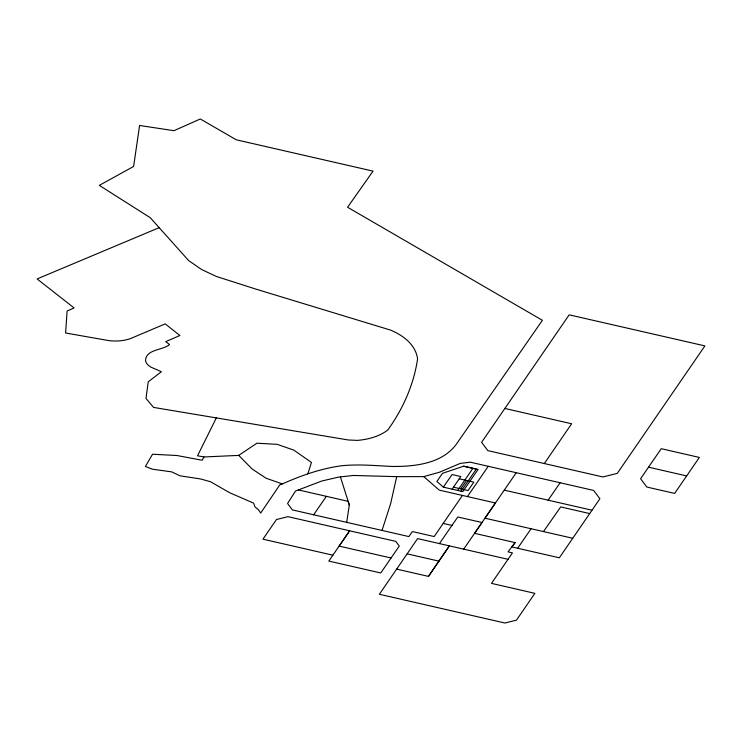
<?xml version="1.0" encoding="UTF-8"?>
<svg xmlns="http://www.w3.org/2000/svg" width="742" height="742" viewBox="0 0 742 742"><rect width="100%" height="100%" fill="white"/><g stroke="black" fill="none" stroke-linecap="round" stroke-linejoin="round"><path stroke-width="1.11" d="M346.7 522.368L349.297 504.95L348.165 501.332L298.395 489.924L295.52 491.028L287.562 503.484L292.348 509.902L408.888 536.587L412.367 531.56L434.181 536.549L462.424 495.443M463.685 549.163L474.574 533.331L515.115 542.606L511.832 546.928L559.338 557.798L599.888 498.735L593.637 490.434L470.289 462.183L460.226 463.407L439.542 472.2L423.784 476.614L396.72 476.652L390.663 503.568L382.019 530.447M307.865 473.786L311.436 462.433L293.832 450.144L277.183 444.328L256.899 443.215L238.72 455.393L203.957 456.961L197.53 455.783L216.534 417.496M203.957 456.961L202.167 460.272L177.05 455.523L152.527 454.243L145.413 466.44L152.286 469.176L171.792 471.893L179.954 475.808L200.507 478.942L210.524 481.734L229.63 492.716L253.597 503.122L255.016 506.888L258.364 509.717L260.692 513.056L279.799 484.869L282.331 483.923C301.206 475.548 320.646 468.656 341.181 465.809C358.284 463.991 375.433 465.67 392.546 466.468C415.854 466.579 443.818 463.509 457.749 442.186L542.402 320.303L347.571 207.25L373.041 171.124L236.262 139.793L200.303 118.98L173.943 130.694L139.589 125.472L133.625 166.44L99.326 185.37L150.292 217.731L188.691 260.609L201.629 269.541L216.219 276.404L255.944 289.13L390.821 330.181C403.24 335.542 415.603 344.501 417.579 358.868C413.851 384.421 402.915 409.241 387.778 429.98A44.891 25.914 0 0 1 357.254 440.386L348.211 439.969L153.548 407.404L145.989 398.454L148.233 381.824L161.394 371.696L150.96 367.169L148.27 365.24A18.3 10.564 0 0 1 145.525 360.529C145.979 348.972 163.008 350.428 169.51 344.529L165.744 341.635L179.879 335.505L165.216 323.874L130.759 338.491C123.645 341.023 115.919 341.57 108.462 340.541L65.584 332.991L67.114 310.991L74.098 307.949L37.1 278.936L159.178 227.655M439.431 543.608L457.768 516.998L482.022 522.498L474.574 533.331L516.246 472.71M508.047 559.31L417.598 538.599L379.375 594.277L504.94 623.02L516.469 620.154L534.871 593.35L491.482 583.379L512.434 552.883L508.047 551.881L515.115 542.606M648.508 467.182L640.615 478.729L646.792 487.03L674.636 493.411L699.354 457.434L661.252 448.687L648.508 467.182L686.638 475.937M428.459 576.386L449.383 545.871L428.459 576.386L396.673 569.114M313.653 514.781L326.332 496.352M391.062 557.993L380.776 572.963L328.817 561.091L349.649 530.808L339.122 546.103L391.062 557.993L399.289 546.047L395.736 541.363L287.961 516.664L276.451 519.539L262.956 539.165L332.889 555.202M443.373 487.16L462.813 491.621L478.071 469.445L463.769 466.161L442.492 473.313L436.871 481.484L443.373 487.16L452.054 474.546L460.791 476.549L452.119 489.163M504.857 408.462L481.623 442.306L487.809 450.607L602.884 476.958L617.288 473.377L704.9 345.902L569.188 314.831L504.857 408.462L571.628 423.765L544.294 463.565M457.693 490.443L472.867 468.369M460.754 488.867L466.542 480.464M461.088 491.223L476.262 469.148L463.555 466.236M467.432 496.565L488.245 466.301M548.125 500.182L560.117 482.754M517.666 548.255L531.059 528.749M543.45 531.578L560.692 506.925L589.695 513.575M298.395 489.924L321.805 481.02L338.547 477.115L353.424 475.464L396.72 476.652M459.252 478.794L473.823 482.133L468.035 490.545L453.473 487.197M504.272 490.147L591.977 510.208M572.731 538.265L484.99 518.204L495.433 502.983L439.255 490.128L423.784 476.614M443.206 523.435L452.008 525.447M407.135 553.857L438.949 561.138M282.331 483.923L266.081 478.228L252.113 468.99L238.72 455.393M340.411 476.911L349.297 504.95"/></g></svg>
